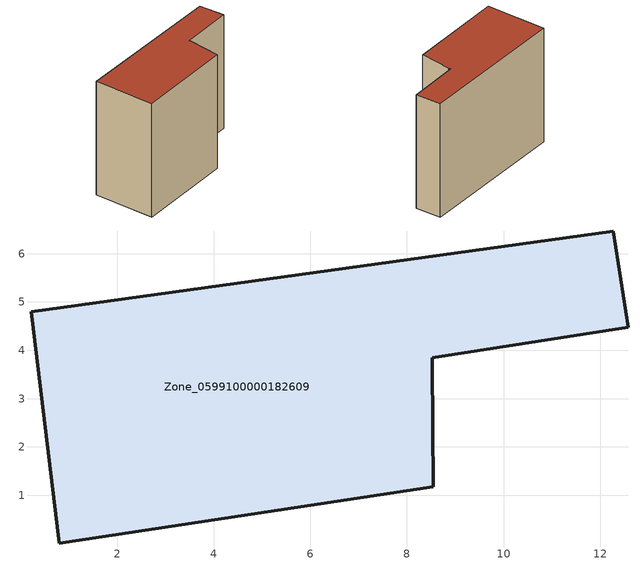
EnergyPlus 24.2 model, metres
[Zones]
Zone_0599100000182609
 floor ground (C_G): 0.81,0.01 0.23,4.8 12.27,6.47 12.58,4.48 8.52,3.85 8.53,3.7 8.54,1.18 z0
 wall outside (C_F): 12.58,4.48 12.27,6.47 0.23,4.8 0.81,0.01 8.54,1.18 8.53,3.7 8.52,3.85 12.58,4.48 z0:9.28
 roof outside (C_R): 0.23,4.8 0.81,0.01 8.54,1.18 8.53,3.7 8.52,3.85 12.58,4.48 12.27,6.47 z9.28
[BUILDING]
Pand.0599100000182609: North Axis=0; Terrain=City; Loads Convergence Tolerance Value=0.04; Temperature Convergence Tolerance Value=0.4; Solar Distribution=FullExterior; Maximum Number of Warmup Days=25; Minimum Number of Warmup Days=1
[Site:Location]
Rotterdam.The.Hague.AP_ZH_NLD Design_Conditions: Latitude=51.96; Longitude=4.45; Time Zone=1; Elevation=-4.5
[SITE:GROUNDTEMPERATURE:BUILDINGSURFACE]
18, 18, 18, 18, 18, 18, 18, 18, 18, 18, 18, 18
[MATERIAL] Thermal Absorptance=0.9; Solar Absorptance=0.7; Visible Absorptance=0.7
Name | Roughness | Thickness | Conductivity | Density | Specific Heat
G.TI.1946 | MediumSmooth | 0.15 | 1 | 540 | 1210
F.TI.1946 | Rough | 0.3 | 0.857143 | 1920 | 840
R.TI.1946 | MediumRough | 0.2 | 0.1 | 1500 | 1000
[CONSTRUCTION]
C_G: G.TI.1946
C_F: F.TI.1946
C_R: R.TI.1946
[ZONE]
Zone_0599100000182609: Type=1; Multiplier=1; Ceiling Height=Autocalculate; Volume=Autocalculate; Floor Area=autocalculate; Part of Total Floor Area=Yes
[ZONEINFILTRATION:DESIGNFLOWRATE]
Infil_Zone_0599100000182609: Zone or ZoneList or Space or SpaceList=Zone_0599100000182609; Schedule=AlwaysOn; Design Flow Rate Calculation Method=Flow/Area; Flow Rate per Floor Area=0.003; Constant Term Coefficient=1; Temperature Term Coefficient=0; Velocity Term Coefficient=0; Velocity Squared Term Coefficient=0
[HVACTEMPLATE:ZONE:IDEALLOADSAIRSYSTEM]
Zone_0599100000182609: Maximum Heating Supply Air Temperature=50; Minimum Cooling Supply Air Temperature=13; Maximum Heating Supply Air Humidity Ratio=0.0156; Minimum Cooling Supply Air Humidity Ratio=0.0077; Heating Limit=NoLimit; Cooling Limit=NoLimit; Dehumidification Control Type=ConstantSensibleHeatRatio; Cooling Sensible Heat Ratio=0.7; Dehumidification Setpoint=60; Humidification Control Type=None; Humidification Setpoint=30; Outdoor Air Method=None; Outdoor Air Flow Rate per Person=0.00944; Outdoor Air Flow Rate per Zone Floor Area=0; Outdoor Air Flow Rate per Zone=0; Demand Controlled Ventilation Type=None; Outdoor Air Economizer Type=NoEconomizer; Heat Recovery Type=None; Sensible Heat Recovery Effectiveness=0.7; Latent Heat Recovery Effectiveness=0.65
[ZONECONTROL:THERMOSTAT]
ThermostatControl_Zone_0599100000182609: Zone or ZoneList=Zone_0599100000182609; Control Type Schedule=DualSetpointControlType; Control 1=Thermostat_Zone_0599100000182609; Temperature Difference Between Cutout And Setpoint=0
[THERMOSTATSETPOINT:DUALSETPOINT]
Thermostat_Zone_0599100000182609: Heating Setpoint Temperature Schedule=HeatingSetpoint_Zone_0599100000182609; Cooling Setpoint Temperature Schedule=CoolingSetpoint_Zone_0599100000182609
[SCHEDULE:COMPACT]
HeatingSetpoint_Zone_0599100000182609: Through: 12/31, For: AllDays, Until: 24:00, 21
CoolingSetpoint_Zone_0599100000182609: Through: 12/31, For: AllDays, Until: 24:00, 24
DualSetpointControlType: Through: 12/31, For: AllDays, Until: 24:00, 4
AlwaysOn: Through: 12/31, For: AllDays, Until: 24:00, 1
